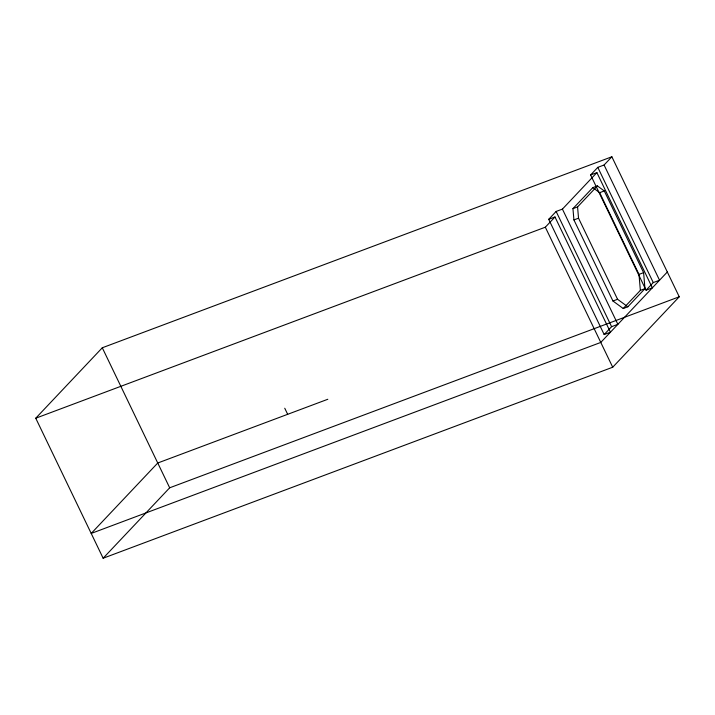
<?xml version="1.0" encoding="UTF-8"?>
<svg xmlns="http://www.w3.org/2000/svg" width="715" height="715" viewBox="0 0 715 715"><rect width="100%" height="100%" fill="white"/><g stroke="black" fill="none" stroke-linecap="round" stroke-linejoin="round"><path stroke-width="1.07" d="M35.75 418.212L102.29 347.776L611.861 156.773L679.25 296.788L612.71 367.224L103.139 558.227L35.75 418.212L545.322 227.2L554.983 216.967L610.44 332.198L604.166 334.548L548.709 219.317L556.136 211.452L562.419 209.102L596.891 172.619L652.348 287.85L646.065 290.201L590.608 174.969L597.803 167.355L604.086 165.004L611.861 156.773M103.139 558.227L169.678 487.8L679.25 296.788M572.956 208.637L592.789 187.652L597.4 185.918L604.273 190.941L643.607 272.665L644.975 288.645L627.833 306.789L623.23 308.514L612.952 301.015L573.922 219.916L572.956 208.637L577.568 206.912L597.4 185.918M623.23 308.514L640.363 290.37L644.975 288.645M604.166 334.548L611.593 326.683L617.876 324.333L562.419 209.102M646.065 290.201L653.26 282.586L659.543 280.226L604.086 165.004M667.318 271.995L600.779 342.431L91.207 533.435L157.747 463.007L327.81 399.265M590.608 174.969L596.891 172.619M592.789 187.652L599.662 192.675L604.273 190.941M548.709 219.317L554.983 216.967M573.922 219.916L578.533 218.191L577.568 206.912M640.363 290.37L638.996 274.399L643.607 272.665M612.952 301.015L617.563 299.29L627.833 306.789M597.803 167.355L653.26 282.586M599.662 192.675L638.996 274.399M578.533 218.191L617.563 299.29M556.136 211.452L611.593 326.683M545.322 227.2L612.71 367.224M284.749 408.238L287.671 414.307M102.29 347.776L169.678 487.8"/></g></svg>
